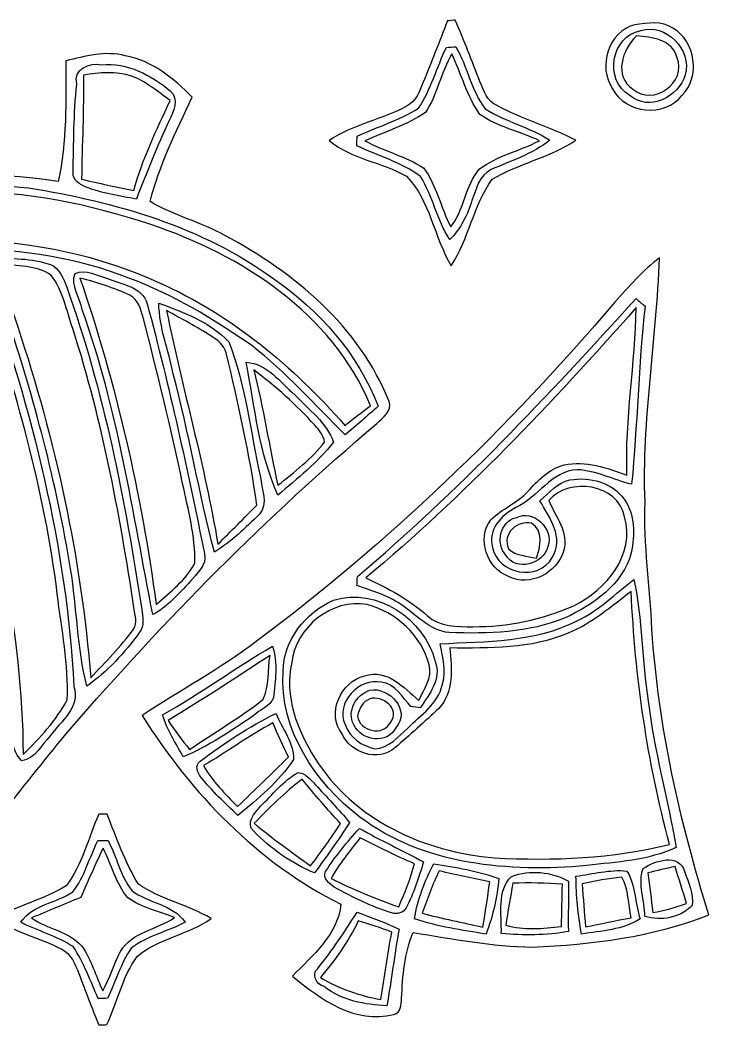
# Model space of a CAD drawing. Header units: centimetres. Extents: x -6.1 to 4.8, y -12.7 to 12.9.
# Drawn here: x 0.64 to 4.69, y 6.85 to 12.76 of the extents above; entities that cross this region are included whole.
import ezdxf

# ---------------------------------------------------------------- set-up
doc = ezdxf.new("R2010")
doc.units = ezdxf.units.CM
doc.header["$MEASUREMENT"] = 0
doc.layers.add('Camada 1', color=7, linetype='Continuous')

msp = doc.modelspace()

# ---------------------------------------------------------------- linework, layer by layer
at = {"layer": 'Camada 1', "color": 250}
for points, knots in [([(3.15363, 12.75963), (3.16518, 12.76086), (3.18812, 12.76331), (3.1995, 12.76436), (3.1995, 12.76436), (3.25237, 12.6453), (3.2986, 12.52344), (3.34517, 12.40175), (3.34517, 12.40175), (3.36794, 12.34852), (3.38772, 12.28479), (3.44672, 12.26063), (3.44672, 12.26063), (3.59537, 12.18009), (3.7603, 12.13527), (3.91001, 12.05631), (3.91001, 12.05631), (3.75751, 11.95546), (3.57349, 11.91974), (3.41696, 11.82676), (3.41696, 11.82676), (3.30648, 11.67199), (3.27934, 11.47606), (3.17586, 11.31708), (3.17586, 11.31708), (3.07484, 11.48639), (3.0526, 11.70018), (2.91306, 11.84445), (2.91306, 11.84445), (2.76791, 11.92779), (2.58739, 11.946), (2.45713, 12.05595), (2.45713, 12.05595), (2.59754, 12.1505), (2.76966, 12.17834), (2.91691, 12.25888), (2.91691, 12.25888), (2.96856, 12.28549), (2.98852, 12.34415), (3.0097, 12.39405), (3.0097, 12.39405), (3.05785, 12.51591), (3.10758, 12.63707), (3.15363, 12.75963), (3.15363, 12.75963), (3.15363, 12.75963), (3.15363, 12.75963), (3.15363, 12.75963)], [0, 0, 0, 0, 0.0769231, 0.0769231, 0.0769231, 0.0769231, 0.1538462, 0.1538462, 0.1538462, 0.1538462, 0.2307692, 0.2307692, 0.2307692, 0.2307692, 0.3076923, 0.3076923, 0.3076923, 0.3076923, 0.3846154, 0.3846154, 0.3846154, 0.3846154, 0.4615385, 0.4615385, 0.4615385, 0.4615385, 0.5384615, 0.5384615, 0.5384615, 0.5384615, 0.6153846, 0.6153846, 0.6153846, 0.6153846, 0.6923077, 0.6923077, 0.6923077, 0.6923077, 0.7692308, 0.7692308, 0.7692308, 0.7692308, 0.8461538, 0.8461538, 0.8461538, 0.8461538, 1, 1, 1, 1]), ([(4.25756, 12.73705), (4.33057, 12.74685), (4.41723, 12.76173), (4.48254, 12.71709), (4.48254, 12.71709), (4.61544, 12.64005), (4.64643, 12.42854), (4.53525, 12.32034), (4.53525, 12.32034), (4.43597, 12.18937), (4.201, 12.21283), (4.12659, 12.36008), (4.12659, 12.36008), (4.038, 12.48947), (4.10295, 12.6973), (4.25756, 12.73705), (4.25756, 12.73705), (4.25756, 12.73705), (4.25756, 12.73705), (4.25756, 12.73705)], [0, 0, 0, 0, 0.1666667, 0.1666667, 0.1666667, 0.1666667, 0.3333333, 0.3333333, 0.3333333, 0.3333333, 0.5, 0.5, 0.5, 0.5, 0.6666667, 0.6666667, 0.6666667, 0.6666667, 1, 1, 1, 1]), ([(4.29258, 12.70255), (4.11783, 12.67051), (4.07354, 12.40928), (4.22744, 12.32104), (4.22744, 12.32104), (4.34142, 12.22299), (4.51476, 12.30966), (4.55468, 12.44185), (4.55468, 12.44185), (4.59687, 12.58787), (4.43895, 12.75158), (4.29258, 12.70255)], [0, 0, 0, 0, 0.25, 0.25, 0.25, 0.25, 0.5, 0.5, 0.5, 0.5, 1, 1, 1, 1]), ([(4.26824, 12.67104), (4.35578, 12.66561), (4.47992, 12.64915), (4.50566, 12.54603), (4.50566, 12.54603), (4.56921, 12.39632), (4.36384, 12.2538), (4.24582, 12.35763), (4.24582, 12.35763), (4.13149, 12.43327), (4.18402, 12.59155), (4.26824, 12.67104)], [0, 0, 0, 0, 0.25, 0.25, 0.25, 0.25, 0.5, 0.5, 0.5, 0.5, 1, 1, 1, 1]), ([(3.14767, 12.6038), (3.09024, 12.48509), (3.0582, 12.35448), (2.98292, 12.2447), (2.98292, 12.2447), (2.87069, 12.17326), (2.74164, 12.13684), (2.62171, 12.08099), (2.62171, 12.08099), (2.62136, 12.06699), (2.62066, 12.0388), (2.62031, 12.02479), (2.62031, 12.02479), (2.74427, 11.96228), (2.88347, 11.92902), (2.99517, 11.84322), (2.99517, 11.84322), (3.06731, 11.72732), (3.092, 11.58742), (3.16728, 11.47256), (3.16728, 11.47256), (3.23329, 11.53402), (3.27164, 11.61666), (3.29772, 11.70158), (3.29772, 11.70158), (3.32329, 11.76776), (3.34044, 11.85145), (3.41171, 11.88367), (3.41171, 11.88367), (3.52901, 11.93602), (3.6542, 11.97594), (3.75663, 12.05648), (3.75663, 12.05648), (3.63845, 12.13492), (3.49592, 12.16573), (3.37704, 12.24084), (3.37704, 12.24084), (3.29282, 12.34835), (3.27304, 12.4914), (3.20247, 12.60765), (3.20247, 12.60765), (3.18882, 12.60678), (3.1615, 12.60468), (3.14767, 12.6038)], [0, 0, 0, 0, 0.0833333, 0.0833333, 0.0833333, 0.0833333, 0.1666667, 0.1666667, 0.1666667, 0.1666667, 0.25, 0.25, 0.25, 0.25, 0.3333333, 0.3333333, 0.3333333, 0.3333333, 0.4166667, 0.4166667, 0.4166667, 0.4166667, 0.5, 0.5, 0.5, 0.5, 0.5833333, 0.5833333, 0.5833333, 0.5833333, 0.6666667, 0.6666667, 0.6666667, 0.6666667, 0.75, 0.75, 0.75, 0.75, 0.8333333, 0.8333333, 0.8333333, 0.8333333, 1, 1, 1, 1]), ([(0.90532, 12.52467), (1.01965, 12.54935), (1.13941, 12.58717), (1.25585, 12.55338), (1.25585, 12.55338), (1.41448, 12.52729), (1.54072, 12.41979), (1.65067, 12.30983), (1.65067, 12.30983), (1.5563, 12.11006), (1.4565, 11.91063), (1.40222, 11.6951), (1.40222, 11.6951), (1.54142, 11.61263), (1.7011, 11.57481), (1.84239, 11.49637), (1.84239, 11.49637), (2.25122, 11.27874), (2.63519, 10.95868), (2.80993, 10.51833), (2.80993, 10.51833), (2.82989, 10.46161), (2.77246, 10.42291), (2.73797, 10.38807), (2.73797, 10.38807), (2.08751, 9.83934), (1.48801, 9.23161), (0.93141, 8.58851), (0.93141, 8.58851), (0.66808, 8.27055), (0.40965, 7.94682), (0.18974, 7.59682), (0.18974, 7.59682), (0.11077, 7.4746), (0.04897, 7.33926), (-0.05328, 7.23368), (-0.05328, 7.23368), (-0.09776, 7.40071), (-0.09531, 7.57563), (-0.12017, 7.74564), (-0.12017, 7.74564), (-0.24816, 8.855), (-0.43673, 9.96663), (-0.8214, 11.01891), (-0.8214, 11.01891), (-0.8783, 11.18209), (-0.96077, 11.33477), (-1.01557, 11.49865), (-1.01557, 11.49865), (-0.73035, 11.69475), (-0.39331, 11.80926), (-0.04978, 11.84305), (-0.04978, 11.84305), (0.25399, 11.86563), (0.56005, 11.85916), (0.86155, 11.81468), (0.86155, 11.81468), (0.91145, 12.0479), (0.90725, 12.2876), (0.90532, 12.52467), (0.90532, 12.52467), (0.90532, 12.52467), (0.90532, 12.52467), (0.90532, 12.52467)], [0, 0, 0, 0, 0.0588235, 0.0588235, 0.0588235, 0.0588235, 0.1176471, 0.1176471, 0.1176471, 0.1176471, 0.1764706, 0.1764706, 0.1764706, 0.1764706, 0.2352941, 0.2352941, 0.2352941, 0.2352941, 0.2941176, 0.2941176, 0.2941176, 0.2941176, 0.3529412, 0.3529412, 0.3529412, 0.3529412, 0.4117647, 0.4117647, 0.4117647, 0.4117647, 0.4705882, 0.4705882, 0.4705882, 0.4705882, 0.5294118, 0.5294118, 0.5294118, 0.5294118, 0.5882353, 0.5882353, 0.5882353, 0.5882353, 0.6470588, 0.6470588, 0.6470588, 0.6470588, 0.7058824, 0.7058824, 0.7058824, 0.7058824, 0.7647059, 0.7647059, 0.7647059, 0.7647059, 0.8235294, 0.8235294, 0.8235294, 0.8235294, 0.8823529, 0.8823529, 0.8823529, 0.8823529, 1, 1, 1, 1]), ([(3.02441, 12.22019), (3.0941, 12.32594), (3.1151, 12.4562), (3.18041, 12.56528), (3.18041, 12.56528), (3.23574, 12.4478), (3.26883, 12.31578), (3.345, 12.20933), (3.345, 12.20933), (3.44865, 12.13369), (3.58084, 12.11023), (3.69535, 12.05403), (3.69535, 12.05403), (3.58032, 11.99205), (3.44515, 11.96736), (3.3415, 11.88594), (3.3415, 11.88594), (3.2578, 11.78894), (3.25483, 11.64695), (3.17341, 11.54768), (3.17341, 11.54768), (3.11318, 11.65973), (3.09077, 11.79192), (3.01338, 11.894), (3.01338, 11.894), (2.90605, 11.96158), (2.77982, 11.99362), (2.66811, 12.0535), (2.66811, 12.0535), (2.78734, 12.10743), (2.91568, 12.14595), (3.02441, 12.22019)], [0, 0, 0, 0, 0.1111111, 0.1111111, 0.1111111, 0.1111111, 0.2222222, 0.2222222, 0.2222222, 0.2222222, 0.3333333, 0.3333333, 0.3333333, 0.3333333, 0.4444444, 0.4444444, 0.4444444, 0.4444444, 0.5555556, 0.5555556, 0.5555556, 0.5555556, 0.6666667, 0.6666667, 0.6666667, 0.6666667, 0.7777778, 0.7777778, 0.7777778, 0.7777778, 1, 1, 1, 1]), ([(0.96993, 12.38634), (0.95224, 12.21301), (0.9519, 12.03827), (0.94804, 11.86423), (0.94804, 11.86423), (0.94629, 11.82046), (0.98989, 11.79472), (1.02526, 11.78019), (1.02526, 11.78019), (1.12015, 11.74395), (1.22188, 11.72941), (1.32115, 11.70981), (1.32115, 11.70981), (1.38261, 11.86546), (1.44267, 12.02181), (1.51515, 12.17274), (1.51515, 12.17274), (1.53897, 12.22597), (1.57433, 12.29828), (1.52181, 12.3466), (1.52181, 12.3466), (1.40922, 12.43939), (1.26706, 12.51608), (1.11595, 12.50103), (1.11595, 12.50103), (1.04697, 12.51661), (0.94682, 12.47721), (0.96993, 12.38634), (0.96993, 12.38634), (0.96993, 12.38634), (0.96993, 12.38634), (0.96993, 12.38634)], [0, 0, 0, 0, 0.1111111, 0.1111111, 0.1111111, 0.1111111, 0.2222222, 0.2222222, 0.2222222, 0.2222222, 0.3333333, 0.3333333, 0.3333333, 0.3333333, 0.4444444, 0.4444444, 0.4444444, 0.4444444, 0.5555556, 0.5555556, 0.5555556, 0.5555556, 0.6666667, 0.6666667, 0.6666667, 0.6666667, 0.7777778, 0.7777778, 0.7777778, 0.7777778, 1, 1, 1, 1]), ([(1.01037, 12.44027), (1.10352, 12.4569), (1.20175, 12.46251), (1.29332, 12.43484), (1.29332, 12.43484), (1.37753, 12.4028), (1.44774, 12.34362), (1.5197, 12.29092), (1.5197, 12.29092), (1.44109, 12.11741), (1.356, 11.94547), (1.30662, 11.76076), (1.30662, 11.76076), (1.2035, 11.78089), (1.1009, 11.80383), (0.99847, 11.82711), (0.99847, 11.82711), (1.0018, 12.03161), (1.01143, 12.23595), (1.01037, 12.44027)], [0, 0, 0, 0, 0.1666667, 0.1666667, 0.1666667, 0.1666667, 0.3333333, 0.3333333, 0.3333333, 0.3333333, 0.5, 0.5, 0.5, 0.5, 0.6666667, 0.6666667, 0.6666667, 0.6666667, 1, 1, 1, 1]), ([(-0.9261, 11.48149), (-0.90211, 11.40165), (-0.86779, 11.32549), (-0.83102, 11.25073), (-0.83102, 11.25073), (-0.45161, 11.34457), (-0.06519, 11.44998), (0.32963, 11.42109), (0.32963, 11.42109), (0.65162, 11.41146), (0.97623, 11.36383), (1.27721, 11.24512), (1.27721, 11.24512), (1.53564, 11.14725), (1.77586, 11.00595), (2.0012, 10.84697), (2.0012, 10.84697), (2.20255, 10.69132), (2.37133, 10.50012), (2.55168, 10.32188), (2.55168, 10.32188), (2.61786, 10.37616), (2.68159, 10.43306), (2.74532, 10.49014), (2.74532, 10.49014), (2.62836, 10.79777), (2.39952, 11.05498), (2.13076, 11.24057), (2.13076, 11.24057), (1.7095, 11.5482), (1.19509, 11.69527), (0.68611, 11.77564), (0.68611, 11.77564), (0.13791, 11.83885), (-0.45004, 11.78054), (-0.9261, 11.48149), (-0.9261, 11.48149), (-0.9261, 11.48149), (-0.9261, 11.48149), (-0.9261, 11.48149)], [0, 0, 0, 0, 0.0909091, 0.0909091, 0.0909091, 0.0909091, 0.1818182, 0.1818182, 0.1818182, 0.1818182, 0.2727273, 0.2727273, 0.2727273, 0.2727273, 0.3636364, 0.3636364, 0.3636364, 0.3636364, 0.4545455, 0.4545455, 0.4545455, 0.4545455, 0.5454545, 0.5454545, 0.5454545, 0.5454545, 0.6363636, 0.6363636, 0.6363636, 0.6363636, 0.7272727, 0.7272727, 0.7272727, 0.7272727, 0.8181818, 0.8181818, 0.8181818, 0.8181818, 1, 1, 1, 1]), ([(-0.88758, 11.45155), (-0.54038, 11.67846), (-0.11579, 11.75148), (0.29251, 11.74955), (0.29251, 11.74955), (0.67018, 11.76198), (1.04451, 11.67812), (1.40152, 11.56168), (1.40152, 11.56168), (1.94272, 11.38151), (2.47393, 11.03782), (2.7005, 10.49347), (2.7005, 10.49347), (2.6499, 10.45512), (2.59965, 10.4166), (2.54975, 10.37739), (2.54975, 10.37739), (2.24475, 10.72459), (1.88214, 11.02871), (1.4572, 11.21711), (1.4572, 11.21711), (0.75072, 11.54032), (-0.0799, 11.54119), (-0.80844, 11.28855), (-0.80844, 11.28855), (-0.83505, 11.343), (-0.86149, 11.3971), (-0.88758, 11.45155)], [0, 0, 0, 0, 0.125, 0.125, 0.125, 0.125, 0.25, 0.25, 0.25, 0.25, 0.375, 0.375, 0.375, 0.375, 0.5, 0.5, 0.5, 0.5, 0.625, 0.625, 0.625, 0.625, 0.75, 0.75, 0.75, 0.75, 1, 1, 1, 1]), ([(-0.0286, 11.33459), (0.23736, 10.64247), (0.43976, 9.92478), (0.55392, 9.19152), (0.55392, 9.19152), (0.58666, 8.98299), (0.58683, 8.77183), (0.59436, 8.5612), (0.59436, 8.5612), (0.58719, 8.50377), (0.60329, 8.44161), (0.64707, 8.40257), (0.64707, 8.40257), (0.72638, 8.4122), (0.76228, 8.49852), (0.81358, 8.54824), (0.81358, 8.54824), (0.87608, 8.63719), (0.99199, 8.71458), (0.95312, 8.84011), (0.95312, 8.84011), (0.91057, 9.6618), (0.70782, 10.46668), (0.43311, 11.23934), (0.43311, 11.23934), (0.41175, 11.28977), (0.39196, 11.35), (0.33926, 11.37591), (0.33926, 11.37591), (0.21565, 11.39027), (0.08731, 11.38169), (-0.0286, 11.33459), (-0.0286, 11.33459), (-0.0286, 11.33459), (-0.0286, 11.33459), (-0.0286, 11.33459)], [0, 0, 0, 0, 0.1, 0.1, 0.1, 0.1, 0.2, 0.2, 0.2, 0.2, 0.3, 0.3, 0.3, 0.3, 0.4, 0.4, 0.4, 0.4, 0.5, 0.5, 0.5, 0.5, 0.6, 0.6, 0.6, 0.6, 0.7, 0.7, 0.7, 0.7, 0.8, 0.8, 0.8, 0.8, 1, 1, 1, 1]), ([(0.46795, 11.35893), (0.47601, 11.23987), (0.51768, 11.12816), (0.559, 11.01768), (0.559, 11.01768), (0.72025, 10.53287), (0.85069, 10.03702), (0.93369, 9.53259), (0.93369, 9.53259), (0.97133, 9.30305), (0.97255, 9.06808), (1.02858, 8.84151), (1.02858, 8.84151), (1.15079, 8.92678), (1.25357, 9.03849), (1.34042, 9.15912), (1.34042, 9.15912), (1.37141, 9.19589), (1.35687, 9.2521), (1.35285, 9.29307), (1.35285, 9.29307), (1.2562, 9.93581), (1.13066, 10.57786), (0.9111, 11.19102), (0.9111, 11.19102), (0.89079, 11.24127), (0.8717, 11.30343), (0.81567, 11.32409), (0.81567, 11.32409), (0.70485, 11.36348), (0.58386, 11.36121), (0.46795, 11.35893), (0.46795, 11.35893), (0.46795, 11.35893), (0.46795, 11.35893), (0.46795, 11.35893)], [0, 0, 0, 0, 0.1, 0.1, 0.1, 0.1, 0.2, 0.2, 0.2, 0.2, 0.3, 0.3, 0.3, 0.3, 0.4, 0.4, 0.4, 0.4, 0.5, 0.5, 0.5, 0.5, 0.6, 0.6, 0.6, 0.6, 0.7, 0.7, 0.7, 0.7, 0.8, 0.8, 0.8, 0.8, 1, 1, 1, 1]), ([(4.14095, 11.10382), (4.22219, 11.19592), (4.30396, 11.28907), (4.40253, 11.36331), (4.40253, 11.36331), (4.3873, 10.88409), (4.2994, 10.40803), (4.31796, 9.92706), (4.31796, 9.92706), (4.30955, 9.67511), (4.3479, 9.42596), (4.35841, 9.17488), (4.35841, 9.17488), (4.3964, 8.60304), (4.52386, 8.04048), (4.69423, 7.49421), (4.69423, 7.49421), (4.36366, 7.36483), (4.00683, 7.31895), (3.6542, 7.30495), (3.6542, 7.30495), (3.41748, 7.30897), (3.18409, 7.35204), (2.95122, 7.39109), (2.95122, 7.39109), (2.9001, 7.26817), (2.88977, 7.13371), (2.88416, 7.00221), (2.88416, 7.00221), (2.88101, 6.96773), (2.88101, 6.91712), (2.83794, 6.90819), (2.83794, 6.90819), (2.60683, 6.84954), (2.40758, 6.99714), (2.24019, 7.13353), (2.24019, 7.13353), (2.35838, 7.25662), (2.50737, 7.3741), (2.52664, 7.55707), (2.52664, 7.55707), (2.03482, 7.80132), (1.64612, 8.2084), (1.35547, 8.66835), (1.35547, 8.66835), (1.57784, 8.81543), (1.81385, 8.94219), (2.02676, 9.10379), (2.02676, 9.10379), (2.8066, 9.68474), (3.51168, 10.3632), (4.14095, 11.10382), (4.14095, 11.10382), (4.14095, 11.10382), (4.14095, 11.10382), (4.14095, 11.10382)], [0, 0, 0, 0, 0.0666667, 0.0666667, 0.0666667, 0.0666667, 0.1333333, 0.1333333, 0.1333333, 0.1333333, 0.2, 0.2, 0.2, 0.2, 0.2666667, 0.2666667, 0.2666667, 0.2666667, 0.3333333, 0.3333333, 0.3333333, 0.3333333, 0.4, 0.4, 0.4, 0.4, 0.4666667, 0.4666667, 0.4666667, 0.4666667, 0.5333333, 0.5333333, 0.5333333, 0.5333333, 0.6, 0.6, 0.6, 0.6, 0.6666667, 0.6666667, 0.6666667, 0.6666667, 0.7333333, 0.7333333, 0.7333333, 0.7333333, 0.8, 0.8, 0.8, 0.8, 0.8666667, 0.8666667, 0.8666667, 0.8666667, 1, 1, 1, 1]), ([(0.02375, 11.32584), (0.11935, 11.32461), (0.21705, 11.34615), (0.31247, 11.32952), (0.31247, 11.32952), (0.38391, 11.31481), (0.38951, 11.22394), (0.41665, 11.17071), (0.41665, 11.17071), (0.60837, 10.58819), (0.78119, 9.99552), (0.85507, 9.38499), (0.85507, 9.38499), (0.87958, 9.17769), (0.92405, 8.96968), (0.9139, 8.76027), (0.9139, 8.76027), (0.84824, 8.63999), (0.75282, 8.53458), (0.65407, 8.43969), (0.65407, 8.43969), (0.65075, 9.16788), (0.48213, 9.88154), (0.27868, 10.57646), (0.27868, 10.57646), (0.20059, 10.82859), (0.10639, 11.07529), (0.02375, 11.32584)], [0, 0, 0, 0, 0.125, 0.125, 0.125, 0.125, 0.25, 0.25, 0.25, 0.25, 0.375, 0.375, 0.375, 0.375, 0.5, 0.5, 0.5, 0.5, 0.625, 0.625, 0.625, 0.625, 0.75, 0.75, 0.75, 0.75, 1, 1, 1, 1]), ([(0.51365, 11.32934), (0.6159, 11.31288), (0.73269, 11.32461), (0.82023, 11.26018), (0.82023, 11.26018), (0.89044, 11.17088), (0.90882, 11.05218), (0.94664, 10.94765), (0.94664, 10.94765), (1.12576, 10.39104), (1.23151, 9.81448), (1.3173, 9.23704), (1.3173, 9.23704), (1.31941, 9.21638), (1.31888, 9.19396), (1.3047, 9.17716), (1.3047, 9.17716), (1.23011, 9.0735), (1.13836, 8.98403), (1.05222, 8.89019), (1.05222, 8.89019), (0.99672, 9.59457), (0.84474, 10.28879), (0.6222, 10.9585), (0.6222, 10.9585), (0.58211, 11.08106), (0.53746, 11.2024), (0.51365, 11.32934)], [0, 0, 0, 0, 0.125, 0.125, 0.125, 0.125, 0.25, 0.25, 0.25, 0.25, 0.375, 0.375, 0.375, 0.375, 0.5, 0.5, 0.5, 0.5, 0.625, 0.625, 0.625, 0.625, 0.75, 0.75, 0.75, 0.75, 1, 1, 1, 1]), ([(0.96013, 11.27279), (0.93334, 11.19995), (0.98901, 11.12869), (1.0018, 11.05848), (1.0018, 11.05848), (1.21103, 10.47824), (1.29997, 9.8656), (1.41763, 9.26295), (1.41763, 9.26295), (1.5057, 9.309), (1.57013, 9.38692), (1.63824, 9.4573), (1.63824, 9.4573), (1.67641, 9.50475), (1.73997, 9.55395), (1.7221, 9.62293), (1.7221, 9.62293), (1.62301, 10.11563), (1.51533, 10.60728), (1.38541, 11.09297), (1.38541, 11.09297), (1.35705, 11.1947), (1.23309, 11.20765), (1.15115, 11.24302), (1.15115, 11.24302), (1.09039, 11.25738), (1.02403, 11.30045), (0.96013, 11.27279), (0.96013, 11.27279), (0.96013, 11.27279), (0.96013, 11.27279), (0.96013, 11.27279)], [0, 0, 0, 0, 0.1111111, 0.1111111, 0.1111111, 0.1111111, 0.2222222, 0.2222222, 0.2222222, 0.2222222, 0.3333333, 0.3333333, 0.3333333, 0.3333333, 0.4444444, 0.4444444, 0.4444444, 0.4444444, 0.5555556, 0.5555556, 0.5555556, 0.5555556, 0.6666667, 0.6666667, 0.6666667, 0.6666667, 0.7777778, 0.7777778, 0.7777778, 0.7777778, 1, 1, 1, 1]), ([(0.98919, 11.24494), (1.09021, 11.22026), (1.18914, 11.18752), (1.28369, 11.14357), (1.28369, 11.14357), (1.33289, 11.11906), (1.34549, 11.06058), (1.3616, 11.01313), (1.3616, 11.01313), (1.44477, 10.68852), (1.52443, 10.36285), (1.59377, 10.03492), (1.59377, 10.03492), (1.62616, 9.88031), (1.66905, 9.72501), (1.66643, 9.56568), (1.66643, 9.56568), (1.61303, 9.4671), (1.52163, 9.39497), (1.43776, 9.32231), (1.43776, 9.32231), (1.34987, 9.97556), (1.20262, 10.62111), (0.98919, 11.24494)], [0, 0, 0, 0, 0.1428571, 0.1428571, 0.1428571, 0.1428571, 0.2857143, 0.2857143, 0.2857143, 0.2857143, 0.4285714, 0.4285714, 0.4285714, 0.4285714, 0.5714286, 0.5714286, 0.5714286, 0.5714286, 0.7142857, 0.7142857, 0.7142857, 0.7142857, 1, 1, 1, 1]), ([(1.45317, 11.0963), (1.45685, 10.95413), (1.50973, 10.81966), (1.53861, 10.68186), (1.53861, 10.68186), (1.62966, 10.33396), (1.69024, 9.97889), (1.78128, 9.63099), (1.78128, 9.63099), (1.88056, 9.69121), (1.96356, 9.77403), (2.0469, 9.85405), (2.0469, 9.85405), (2.101, 9.91516), (2.0567, 10.0048), (2.05267, 10.07326), (2.05267, 10.07326), (1.99244, 10.33904), (1.966, 10.61585), (1.86586, 10.87026), (1.86586, 10.87026), (1.75607, 10.98459), (1.60042, 11.04622), (1.45317, 11.0963), (1.45317, 11.0963), (1.45317, 11.0963), (1.45317, 11.0963), (1.45317, 11.0963)], [0, 0, 0, 0, 0.125, 0.125, 0.125, 0.125, 0.25, 0.25, 0.25, 0.25, 0.375, 0.375, 0.375, 0.375, 0.5, 0.5, 0.5, 0.5, 0.625, 0.625, 0.625, 0.625, 0.75, 0.75, 0.75, 0.75, 1, 1, 1, 1]), ([(2.62311, 9.48794), (2.62241, 9.47428), (2.62136, 9.44714), (2.62066, 9.43348), (2.62066, 9.43348), (2.70925, 9.40407), (2.80012, 9.37711), (2.87804, 9.32353), (2.87804, 9.32353), (2.96996, 9.2633), (3.0477, 9.16805), (3.16396, 9.1572), (3.16396, 9.1572), (3.3935, 9.14844), (3.63126, 9.15597), (3.84698, 9.24334), (3.84698, 9.24334), (4.01261, 9.32108), (4.18664, 9.43944), (4.23707, 9.62626), (4.23707, 9.62626), (4.25703, 9.73149), (4.26071, 9.85195), (4.19452, 9.94229), (4.19452, 9.94229), (4.12571, 10.04279), (3.99072, 10.07571), (3.87586, 10.05645), (3.87586, 10.05645), (3.8018, 10.04244), (3.75278, 9.97889), (3.69815, 9.93301), (3.69815, 9.93301), (3.7554, 9.83567), (3.84347, 9.71555), (3.77151, 9.59947), (3.77151, 9.59947), (3.69097, 9.45537), (3.44882, 9.49967), (3.41993, 9.6583), (3.41993, 9.6583), (3.38982, 9.76528), (3.47106, 9.84932), (3.5572, 9.89292), (3.5572, 9.89292), (3.68799, 9.95297), (3.76433, 10.10845), (3.91894, 10.1165), (3.91894, 10.1165), (4.03012, 10.1102), (4.13219, 10.05732), (4.239, 10.03036), (4.239, 10.03036), (4.27331, 10.37931), (4.27909, 10.73054), (4.31779, 11.07914), (4.31779, 11.07914), (4.3001, 11.09419), (4.28242, 11.10943), (4.26473, 11.12431), (4.26473, 11.12431), (3.74542, 10.55195), (3.21648, 9.98519), (2.62311, 9.48794), (2.62311, 9.48794), (2.62311, 9.48794), (2.62311, 9.48794), (2.62311, 9.48794)], [0, 0, 0, 0, 0.0555556, 0.0555556, 0.0555556, 0.0555556, 0.1111111, 0.1111111, 0.1111111, 0.1111111, 0.1666667, 0.1666667, 0.1666667, 0.1666667, 0.2222222, 0.2222222, 0.2222222, 0.2222222, 0.2777778, 0.2777778, 0.2777778, 0.2777778, 0.3333333, 0.3333333, 0.3333333, 0.3333333, 0.3888889, 0.3888889, 0.3888889, 0.3888889, 0.4444444, 0.4444444, 0.4444444, 0.4444444, 0.5, 0.5, 0.5, 0.5, 0.5555556, 0.5555556, 0.5555556, 0.5555556, 0.6111111, 0.6111111, 0.6111111, 0.6111111, 0.6666667, 0.6666667, 0.6666667, 0.6666667, 0.7222222, 0.7222222, 0.7222222, 0.7222222, 0.7777778, 0.7777778, 0.7777778, 0.7777778, 0.8333333, 0.8333333, 0.8333333, 0.8333333, 0.8888889, 0.8888889, 0.8888889, 0.8888889, 1, 1, 1, 1]), ([(2.67266, 9.47883), (3.25115, 9.96032), (3.76941, 10.50835), (4.26631, 11.07213), (4.26631, 11.07213), (4.26053, 10.7421), (4.19977, 10.4152), (4.21115, 10.08429), (4.21115, 10.08429), (4.09315, 10.12736), (3.96831, 10.17148), (3.84067, 10.14452), (3.84067, 10.14452), (3.75243, 10.12106), (3.68729, 10.05277), (3.62741, 9.98834), (3.62741, 9.98834), (3.56561, 9.91901), (3.47404, 9.88679), (3.40925, 9.82131), (3.40925, 9.82131), (3.32504, 9.71135), (3.38614, 9.53451), (3.51326, 9.48829), (3.51326, 9.48829), (3.64107, 9.42298), (3.7983, 9.5079), (3.83857, 9.63729), (3.83857, 9.63729), (3.87044, 9.74812), (3.79007, 9.83969), (3.75068, 9.93494), (3.75068, 9.93494), (3.87481, 10.07589), (4.1553, 10.03299), (4.1975, 9.83969), (4.1975, 9.83969), (4.26368, 9.61558), (4.08842, 9.41002), (3.89897, 9.31548), (3.89897, 9.31548), (3.71251, 9.23266), (3.50818, 9.19081), (3.3042, 9.19186), (3.3042, 9.19186), (3.21368, 9.19064), (3.10723, 9.19064), (3.03631, 9.25595), (3.03631, 9.25595), (2.92916, 9.35102), (2.80258, 9.42036), (2.67266, 9.47883)], [0, 0, 0, 0, 0.0714286, 0.0714286, 0.0714286, 0.0714286, 0.1428571, 0.1428571, 0.1428571, 0.1428571, 0.2142857, 0.2142857, 0.2142857, 0.2142857, 0.2857143, 0.2857143, 0.2857143, 0.2857143, 0.3571429, 0.3571429, 0.3571429, 0.3571429, 0.4285714, 0.4285714, 0.4285714, 0.4285714, 0.5, 0.5, 0.5, 0.5, 0.5714286, 0.5714286, 0.5714286, 0.5714286, 0.6428571, 0.6428571, 0.6428571, 0.6428571, 0.7142857, 0.7142857, 0.7142857, 0.7142857, 0.7857143, 0.7857143, 0.7857143, 0.7857143, 0.8571429, 0.8571429, 0.8571429, 0.8571429, 1, 1, 1, 1]), ([(1.49922, 11.05305), (1.58764, 11.0063), (1.67483, 10.95745), (1.76045, 10.9051), (1.76045, 10.9051), (1.79809, 10.88041), (1.83994, 10.851), (1.8508, 10.80425), (1.8508, 10.80425), (1.92101, 10.50783), (1.98824, 10.21018), (2.03131, 9.90833), (2.03131, 9.90833), (1.95532, 9.83111), (1.87968, 9.75355), (1.80177, 9.67826), (1.80177, 9.67826), (1.72404, 10.14154), (1.59272, 10.59327), (1.49922, 11.05305)], [0, 0, 0, 0, 0.1666667, 0.1666667, 0.1666667, 0.1666667, 0.3333333, 0.3333333, 0.3333333, 0.3333333, 0.5, 0.5, 0.5, 0.5, 0.6666667, 0.6666667, 0.6666667, 0.6666667, 1, 1, 1, 1]), ([(1.96898, 10.74875), (2.01818, 10.48577), (2.04532, 10.21315), (2.15458, 9.96663), (2.15458, 9.96663), (2.26961, 10.06433), (2.38937, 10.15905), (2.48251, 10.27881), (2.48251, 10.27881), (2.44347, 10.39524), (2.33474, 10.47001), (2.25437, 10.55808), (2.25437, 10.55808), (2.167, 10.63056), (2.09189, 10.74297), (1.96898, 10.74875), (1.96898, 10.74875), (1.96898, 10.74875), (1.96898, 10.74875), (1.96898, 10.74875)], [0, 0, 0, 0, 0.1666667, 0.1666667, 0.1666667, 0.1666667, 0.3333333, 0.3333333, 0.3333333, 0.3333333, 0.5, 0.5, 0.5, 0.5, 0.6666667, 0.6666667, 0.6666667, 0.6666667, 1, 1, 1, 1]), ([(2.01275, 10.7041), (2.14302, 10.60763), (2.26296, 10.49767), (2.37274, 10.37861), (2.37274, 10.37861), (2.39812, 10.34972), (2.42316, 10.31803), (2.43051, 10.27916), (2.43051, 10.27916), (2.35313, 10.17989), (2.25297, 10.10285), (2.1551, 10.02511), (2.1551, 10.02511), (2.10415, 10.2508), (2.06966, 10.47981), (2.01275, 10.7041)], [0, 0, 0, 0, 0.2, 0.2, 0.2, 0.2, 0.4, 0.4, 0.4, 0.4, 0.6, 0.6, 0.6, 0.6, 1, 1, 1, 1]), ([(3.55633, 9.83374), (3.46423, 9.8101), (3.43517, 9.68124), (3.49785, 9.61348), (3.49785, 9.61348), (3.55528, 9.51403), (3.72161, 9.55903), (3.74472, 9.66373), (3.74472, 9.66373), (3.78447, 9.76755), (3.66155, 9.88591), (3.55633, 9.83374), (3.55633, 9.83374), (3.55633, 9.83374), (3.55633, 9.83374), (3.55633, 9.83374)], [0, 0, 0, 0, 0.2, 0.2, 0.2, 0.2, 0.4, 0.4, 0.4, 0.4, 0.6, 0.6, 0.6, 0.6, 1, 1, 1, 1]), ([(3.51448, 9.65042), (3.47264, 9.74077), (3.56806, 9.82026), (3.64913, 9.80135), (3.64913, 9.80135), (3.72406, 9.75565), (3.69973, 9.66285), (3.67836, 9.59457), (3.67836, 9.59457), (3.62426, 9.61103), (3.55703, 9.60665), (3.51448, 9.65042)], [0, 0, 0, 0, 0.25, 0.25, 0.25, 0.25, 0.5, 0.5, 0.5, 0.5, 1, 1, 1, 1]), ([(3.91754, 9.22653), (3.66944, 9.09924), (3.38124, 9.10572), (3.11038, 9.09084), (3.11038, 9.09084), (3.12631, 9.01117), (3.14855, 8.92783), (3.12351, 8.84747), (3.12351, 8.84747), (3.09795, 8.73628), (2.995, 8.6708), (2.92058, 8.59446), (2.92058, 8.59446), (2.86403, 8.54614), (2.80853, 8.47418), (2.72711, 8.4733), (2.72711, 8.4733), (2.65112, 8.48854), (2.57601, 8.53843), (2.5508, 8.61478), (2.5508, 8.61478), (2.49267, 8.74241), (2.63169, 8.89264), (2.76423, 8.86427), (2.76423, 8.86427), (2.84687, 8.85657), (2.88819, 8.77586), (2.93809, 8.72071), (2.93809, 8.72071), (2.9521, 8.7193), (2.98011, 8.71615), (2.99412, 8.71458), (2.99412, 8.71458), (3.04717, 8.79459), (3.12089, 8.88231), (3.08219, 8.98719), (3.08219, 8.98719), (3.01863, 9.23564), (2.73814, 9.42893), (2.48286, 9.34787), (2.48286, 9.34787), (2.31898, 9.27573), (2.18661, 9.11238), (2.18539, 8.92853), (2.18539, 8.92853), (2.16368, 8.58484), (2.37501, 8.27196), (2.63852, 8.07043), (2.63852, 8.07043), (3.01653, 7.78486), (3.51869, 7.74424), (3.97531, 7.78486), (3.97531, 7.78486), (4.15215, 7.80657), (4.33687, 7.81357), (4.50058, 7.89184), (4.50058, 7.89184), (4.45155, 8.18038), (4.37119, 8.46298), (4.33704, 8.75397), (4.33704, 8.75397), (4.29923, 8.99156), (4.30185, 9.23406), (4.25248, 9.46973), (4.25248, 9.46973), (4.1427, 9.38639), (4.0443, 9.28519), (3.91754, 9.22653), (3.91754, 9.22653), (3.91754, 9.22653), (3.91754, 9.22653), (3.91754, 9.22653)], [0, 0, 0, 0, 0.0526316, 0.0526316, 0.0526316, 0.0526316, 0.1052632, 0.1052632, 0.1052632, 0.1052632, 0.1578947, 0.1578947, 0.1578947, 0.1578947, 0.2105263, 0.2105263, 0.2105263, 0.2105263, 0.2631579, 0.2631579, 0.2631579, 0.2631579, 0.3157895, 0.3157895, 0.3157895, 0.3157895, 0.3684211, 0.3684211, 0.3684211, 0.3684211, 0.4210526, 0.4210526, 0.4210526, 0.4210526, 0.4736842, 0.4736842, 0.4736842, 0.4736842, 0.5263158, 0.5263158, 0.5263158, 0.5263158, 0.5789474, 0.5789474, 0.5789474, 0.5789474, 0.6315789, 0.6315789, 0.6315789, 0.6315789, 0.6842105, 0.6842105, 0.6842105, 0.6842105, 0.7368421, 0.7368421, 0.7368421, 0.7368421, 0.7894737, 0.7894737, 0.7894737, 0.7894737, 0.8421053, 0.8421053, 0.8421053, 0.8421053, 0.8947368, 0.8947368, 0.8947368, 0.8947368, 1, 1, 1, 1]), ([(3.86571, 9.15422), (4.00473, 9.20955), (4.11906, 9.30953), (4.23637, 9.3997), (4.23637, 9.3997), (4.25843, 8.89684), (4.33144, 8.39521), (4.46293, 7.90917), (4.46293, 7.90917), (4.12624, 7.82688), (3.77694, 7.8113), (3.43201, 7.83055), (3.43201, 7.83055), (3.01881, 7.86295), (2.5965, 8.0559), (2.37308, 8.41798), (2.37308, 8.41798), (2.26821, 8.58221), (2.19204, 8.78374), (2.23652, 8.98036), (2.23652, 8.98036), (2.26015, 9.18766), (2.47236, 9.3603), (2.68036, 9.32248), (2.68036, 9.32248), (2.85178, 9.27784), (3.0013, 9.14004), (3.04682, 8.9667), (3.04682, 8.9667), (3.0652, 8.89141), (3.01531, 8.8226), (2.98484, 8.75782), (2.98484, 8.75782), (2.89449, 8.83364), (2.80152, 8.94534), (2.66671, 8.90227), (2.66671, 8.90227), (2.52243, 8.86953), (2.44207, 8.67991), (2.53294, 8.5605), (2.53294, 8.5605), (2.58231, 8.44652), (2.74795, 8.39189), (2.84477, 8.47873), (2.84477, 8.47873), (2.93249, 8.55385), (3.01863, 8.63141), (3.10302, 8.7102), (3.10302, 8.7102), (3.19197, 8.8058), (3.18007, 8.94587), (3.16816, 9.0665), (3.16816, 9.0665), (3.40225, 9.0651), (3.64597, 9.0595), (3.86571, 9.15422)], [0, 0, 0, 0, 0.0666667, 0.0666667, 0.0666667, 0.0666667, 0.1333333, 0.1333333, 0.1333333, 0.1333333, 0.2, 0.2, 0.2, 0.2, 0.2666667, 0.2666667, 0.2666667, 0.2666667, 0.3333333, 0.3333333, 0.3333333, 0.3333333, 0.4, 0.4, 0.4, 0.4, 0.4666667, 0.4666667, 0.4666667, 0.4666667, 0.5333333, 0.5333333, 0.5333333, 0.5333333, 0.6, 0.6, 0.6, 0.6, 0.6666667, 0.6666667, 0.6666667, 0.6666667, 0.7333333, 0.7333333, 0.7333333, 0.7333333, 0.8, 0.8, 0.8, 0.8, 0.8666667, 0.8666667, 0.8666667, 0.8666667, 1, 1, 1, 1]), ([(2.12288, 9.07613), (1.90245, 8.94902), (1.69794, 8.79616), (1.47523, 8.67291), (1.47523, 8.67291), (1.50167, 8.58378), (1.55314, 8.50605), (1.59779, 8.42516), (1.59779, 8.42516), (1.74522, 8.48644), (1.87794, 8.57783), (2.00995, 8.66625), (2.00995, 8.66625), (2.04567, 8.70337), (2.10958, 8.72193), (2.12901, 8.77288), (2.12901, 8.77288), (2.13917, 8.87321), (2.1565, 8.97826), (2.12288, 9.07613), (2.12288, 9.07613), (2.12288, 9.07613), (2.12288, 9.07613), (2.12288, 9.07613)], [0, 0, 0, 0, 0.1428571, 0.1428571, 0.1428571, 0.1428571, 0.2857143, 0.2857143, 0.2857143, 0.2857143, 0.4285714, 0.4285714, 0.4285714, 0.4285714, 0.5714286, 0.5714286, 0.5714286, 0.5714286, 0.7142857, 0.7142857, 0.7142857, 0.7142857, 1, 1, 1, 1]), ([(1.50832, 8.64016), (1.71283, 8.76098), (1.90963, 8.89386), (2.10905, 9.02273), (2.10905, 9.02273), (2.09294, 8.93764), (2.10608, 8.84362), (2.06896, 8.76395), (2.06896, 8.76395), (1.93099, 8.65557), (1.77849, 8.56803), (1.63439, 8.4684), (1.63439, 8.4684), (1.59044, 8.52443), (1.54667, 8.58046), (1.50832, 8.64016)], [0, 0, 0, 0, 0.2, 0.2, 0.2, 0.2, 0.4, 0.4, 0.4, 0.4, 0.6, 0.6, 0.6, 0.6, 1, 1, 1, 1]), ([(2.69717, 8.81753), (2.61611, 8.79267), (2.55868, 8.69409), (2.60262, 8.61337), (2.60262, 8.61337), (2.645, 8.51935), (2.80065, 8.49589), (2.84932, 8.59639), (2.84932, 8.59639), (2.94229, 8.69567), (2.81045, 8.84117), (2.69717, 8.81753), (2.69717, 8.81753), (2.69717, 8.81753), (2.69717, 8.81753), (2.69717, 8.81753)], [0, 0, 0, 0, 0.2, 0.2, 0.2, 0.2, 0.4, 0.4, 0.4, 0.4, 0.6, 0.6, 0.6, 0.6, 1, 1, 1, 1]), ([(2.69682, 8.7671), (2.77001, 8.78969), (2.88031, 8.70915), (2.81851, 8.62703), (2.81851, 8.62703), (2.77701, 8.54404), (2.63291, 8.57555), (2.62486, 8.66608), (2.62486, 8.66608), (2.63256, 8.7074), (2.65568, 8.751), (2.69682, 8.7671)], [0, 0, 0, 0, 0.25, 0.25, 0.25, 0.25, 0.5, 0.5, 0.5, 0.5, 1, 1, 1, 1]), ([(1.69742, 8.39889), (1.66363, 8.377), (1.67991, 8.33131), (1.7011, 8.30644), (1.7011, 8.30644), (1.76693, 8.22468), (1.84239, 8.15114), (1.91978, 8.08041), (1.91978, 8.08041), (2.03867, 8.17898), (2.1628, 8.27896), (2.24667, 8.40975), (2.24667, 8.40975), (2.2507, 8.5085), (2.17804, 8.59272), (2.1439, 8.68078), (2.1439, 8.68078), (1.98579, 8.60304), (1.83697, 8.5057), (1.69742, 8.39889), (1.69742, 8.39889), (1.69742, 8.39889), (1.69742, 8.39889), (1.69742, 8.39889)], [0, 0, 0, 0, 0.1428571, 0.1428571, 0.1428571, 0.1428571, 0.2857143, 0.2857143, 0.2857143, 0.2857143, 0.4285714, 0.4285714, 0.4285714, 0.4285714, 0.5714286, 0.5714286, 0.5714286, 0.5714286, 0.7142857, 0.7142857, 0.7142857, 0.7142857, 1, 1, 1, 1]), ([(1.71755, 8.37438), (1.85658, 8.45282), (1.98369, 8.55104), (2.12533, 8.62458), (2.12533, 8.62458), (2.15492, 8.55717), (2.18521, 8.48994), (2.21656, 8.42305), (2.21656, 8.42305), (2.11763, 8.32501), (2.01731, 8.22871), (1.91716, 8.13188), (1.91716, 8.13188), (1.84572, 8.2084), (1.76641, 8.28053), (1.71755, 8.37438)], [0, 0, 0, 0, 0.2, 0.2, 0.2, 0.2, 0.4, 0.4, 0.4, 0.4, 0.6, 0.6, 0.6, 0.6, 1, 1, 1, 1]), ([(2.05127, 8.13329), (2.01906, 8.09511), (1.9625, 8.03418), (2.0124, 7.98761), (2.0124, 7.98761), (2.11395, 7.88396), (2.23616, 7.79659), (2.37116, 7.74144), (2.37116, 7.74144), (2.44119, 7.83966), (2.51315, 7.93648), (2.57741, 8.03839), (2.57741, 8.03839), (2.51386, 8.11665), (2.44137, 8.18686), (2.37501, 8.2625), (2.37501, 8.2625), (2.34682, 8.29226), (2.31705, 8.32833), (2.27363, 8.33306), (2.27363, 8.33306), (2.18591, 8.28404), (2.12306, 8.20157), (2.05127, 8.13329), (2.05127, 8.13329), (2.05127, 8.13329), (2.05127, 8.13329), (2.05127, 8.13329)], [0, 0, 0, 0, 0.125, 0.125, 0.125, 0.125, 0.25, 0.25, 0.25, 0.25, 0.375, 0.375, 0.375, 0.375, 0.5, 0.5, 0.5, 0.5, 0.625, 0.625, 0.625, 0.625, 0.75, 0.75, 0.75, 0.75, 1, 1, 1, 1]), ([(2.01503, 8.03383), (2.10538, 8.12506), (2.19519, 8.2175), (2.29884, 8.29384), (2.29884, 8.29384), (2.37063, 8.20385), (2.44592, 8.1163), (2.52436, 8.03191), (2.52436, 8.03191), (2.46798, 7.94699), (2.40933, 7.86365), (2.34682, 7.78311), (2.34682, 7.78311), (2.23494, 7.86505), (2.12166, 7.94524), (2.01503, 8.03383)], [0, 0, 0, 0, 0.2, 0.2, 0.2, 0.2, 0.4, 0.4, 0.4, 0.4, 0.6, 0.6, 0.6, 0.6, 1, 1, 1, 1]), ([(1.09984, 8.08724), (1.11228, 8.08758), (1.13696, 8.08811), (1.14939, 8.08846), (1.14939, 8.08846), (1.20315, 7.94769), (1.25497, 7.80447), (1.33341, 7.6749), (1.33341, 7.6749), (1.4649, 7.58544), (1.62458, 7.55357), (1.76168, 7.47355), (1.76168, 7.47355), (1.62808, 7.37568), (1.45072, 7.358), (1.32553, 7.24856), (1.32553, 7.24856), (1.23851, 7.13003), (1.2098, 6.97981), (1.14747, 6.84779), (1.14747, 6.84779), (1.13556, 6.84744), (1.11192, 6.84674), (1.10002, 6.84639), (1.10002, 6.84639), (1.05887, 6.94671), (1.02088, 7.04792), (0.98219, 7.14929), (0.98219, 7.14929), (0.9603, 7.20357), (0.93719, 7.26467), (0.88134, 7.29251), (0.88134, 7.29251), (0.75317, 7.35974), (0.60627, 7.38829), (0.48704, 7.47373), (0.48704, 7.47373), (0.62291, 7.54779), (0.77576, 7.58648), (0.9083, 7.66597), (0.9083, 7.66597), (1.00197, 7.79064), (1.03751, 7.94646), (1.09984, 8.08724), (1.09984, 8.08724), (1.09984, 8.08724), (1.09984, 8.08724), (1.09984, 8.08724)], [0, 0, 0, 0, 0.0769231, 0.0769231, 0.0769231, 0.0769231, 0.1538462, 0.1538462, 0.1538462, 0.1538462, 0.2307692, 0.2307692, 0.2307692, 0.2307692, 0.3076923, 0.3076923, 0.3076923, 0.3076923, 0.3846154, 0.3846154, 0.3846154, 0.3846154, 0.4615385, 0.4615385, 0.4615385, 0.4615385, 0.5384615, 0.5384615, 0.5384615, 0.5384615, 0.6153846, 0.6153846, 0.6153846, 0.6153846, 0.6923077, 0.6923077, 0.6923077, 0.6923077, 0.7692308, 0.7692308, 0.7692308, 0.7692308, 0.8461538, 0.8461538, 0.8461538, 0.8461538, 1, 1, 1, 1]), ([(2.63554, 8.00354), (2.56253, 7.92406), (2.49442, 7.83949), (2.43559, 7.74897), (2.43559, 7.74897), (2.41475, 7.70957), (2.4594, 7.67788), (2.48742, 7.6581), (2.48742, 7.6581), (2.59527, 7.59752), (2.70768, 7.54114), (2.82709, 7.50647), (2.82709, 7.50647), (2.85738, 7.49491), (2.89467, 7.50577), (2.91043, 7.53553), (2.91043, 7.53553), (2.95578, 7.62115), (2.98519, 7.71412), (3.01268, 7.80692), (3.01268, 7.80692), (2.88732, 7.87345), (2.75933, 7.93438), (2.63554, 8.00354), (2.63554, 8.00354), (2.63554, 8.00354), (2.63554, 8.00354), (2.63554, 8.00354)], [0, 0, 0, 0, 0.125, 0.125, 0.125, 0.125, 0.25, 0.25, 0.25, 0.25, 0.375, 0.375, 0.375, 0.375, 0.5, 0.5, 0.5, 0.5, 0.625, 0.625, 0.625, 0.625, 0.75, 0.75, 0.75, 0.75, 1, 1, 1, 1]), ([(1.09442, 7.93193), (1.04451, 7.83143), (1.01633, 7.7192), (0.94717, 7.62921), (0.94717, 7.62921), (0.8479, 7.56407), (0.71132, 7.55497), (0.64024, 7.45114), (0.64024, 7.45114), (0.74074, 7.39967), (0.85349, 7.37008), (0.94822, 7.30739), (0.94822, 7.30739), (1.0137, 7.21425), (1.04854, 7.10429), (1.09687, 7.00187), (1.09687, 7.00187), (1.1107, 7.00221), (1.13836, 7.00291), (1.15202, 7.00309), (1.15202, 7.00309), (1.20069, 7.10079), (1.22924, 7.21005), (1.29174, 7.30022), (1.29174, 7.30022), (1.38559, 7.37042), (1.5057, 7.39599), (1.60847, 7.45114), (1.60847, 7.45114), (1.53564, 7.559), (1.39084, 7.56232), (1.29402, 7.63761), (1.29402, 7.63761), (1.22748, 7.72463), (1.20524, 7.83616), (1.1543, 7.93193), (1.1543, 7.93193), (1.13924, 7.93193), (1.10948, 7.93193), (1.09442, 7.93193)], [0, 0, 0, 0, 0.0909091, 0.0909091, 0.0909091, 0.0909091, 0.1818182, 0.1818182, 0.1818182, 0.1818182, 0.2727273, 0.2727273, 0.2727273, 0.2727273, 0.3636364, 0.3636364, 0.3636364, 0.3636364, 0.4545455, 0.4545455, 0.4545455, 0.4545455, 0.5454545, 0.5454545, 0.5454545, 0.5454545, 0.6363636, 0.6363636, 0.6363636, 0.6363636, 0.7272727, 0.7272727, 0.7272727, 0.7272727, 0.8181818, 0.8181818, 0.8181818, 0.8181818, 1, 1, 1, 1]), ([(2.63852, 7.94787), (2.74497, 7.89586), (2.85002, 7.84054), (2.95998, 7.79589), (2.95998, 7.79589), (2.93722, 7.70817), (2.9029, 7.62413), (2.86666, 7.54114), (2.86666, 7.54114), (2.73026, 7.58788), (2.5979, 7.64566), (2.46833, 7.70852), (2.46833, 7.70852), (2.51578, 7.79449), (2.57864, 7.8703), (2.63852, 7.94787)], [0, 0, 0, 0, 0.2, 0.2, 0.2, 0.2, 0.4, 0.4, 0.4, 0.4, 0.6, 0.6, 0.6, 0.6, 1, 1, 1, 1]), ([(0.99339, 7.59682), (1.03681, 7.69381), (1.07883, 7.79134), (1.12488, 7.88694), (1.12488, 7.88694), (1.17513, 7.79169), (1.19999, 7.67946), (1.27038, 7.59576), (1.27038, 7.59576), (1.35127, 7.53571), (1.45422, 7.51697), (1.54579, 7.4781), (1.54579, 7.4781), (1.44267, 7.40632), (1.29542, 7.39494), (1.22818, 7.27955), (1.22818, 7.27955), (1.18967, 7.20357), (1.1641, 7.1218), (1.12366, 7.04652), (1.12366, 7.04652), (1.08304, 7.13493), (1.05485, 7.22965), (1.00039, 7.3109), (1.00039, 7.3109), (0.9216, 7.39774), (0.79747, 7.41122), (0.70397, 7.4767), (0.70397, 7.4767), (0.80062, 7.51645), (0.89639, 7.55795), (0.99339, 7.59682)], [0, 0, 0, 0, 0.1111111, 0.1111111, 0.1111111, 0.1111111, 0.2222222, 0.2222222, 0.2222222, 0.2222222, 0.3333333, 0.3333333, 0.3333333, 0.3333333, 0.4444444, 0.4444444, 0.4444444, 0.4444444, 0.5555556, 0.5555556, 0.5555556, 0.5555556, 0.6666667, 0.6666667, 0.6666667, 0.6666667, 0.7777778, 0.7777778, 0.7777778, 0.7777778, 1, 1, 1, 1]), ([(4.30605, 7.7677), (4.27454, 7.67648), (4.31691, 7.57843), (4.31726, 7.48529), (4.31726, 7.48529), (4.41128, 7.45604), (4.52824, 7.47706), (4.59617, 7.55024), (4.59617, 7.55024), (4.60318, 7.61853), (4.57394, 7.68436), (4.55188, 7.74687), (4.55188, 7.74687), (4.51581, 7.8626), (4.37924, 7.8134), (4.30605, 7.7677), (4.30605, 7.7677), (4.30605, 7.7677), (4.30605, 7.7677), (4.30605, 7.7677)], [0, 0, 0, 0, 0.1666667, 0.1666667, 0.1666667, 0.1666667, 0.3333333, 0.3333333, 0.3333333, 0.3333333, 0.5, 0.5, 0.5, 0.5, 0.6666667, 0.6666667, 0.6666667, 0.6666667, 1, 1, 1, 1]), ([(3.07379, 7.79571), (3.01916, 7.69434), (2.97837, 7.58544), (2.9598, 7.47127), (2.9598, 7.47127), (3.09637, 7.42523), (3.23942, 7.40422), (3.38124, 7.38128), (3.38124, 7.38128), (3.42186, 7.48616), (3.4462, 7.59682), (3.45618, 7.7087), (3.45618, 7.7087), (3.33309, 7.7544), (3.20265, 7.7747), (3.07379, 7.79571), (3.07379, 7.79571), (3.07379, 7.79571), (3.07379, 7.79571), (3.07379, 7.79571)], [0, 0, 0, 0, 0.1666667, 0.1666667, 0.1666667, 0.1666667, 0.3333333, 0.3333333, 0.3333333, 0.3333333, 0.5, 0.5, 0.5, 0.5, 0.6666667, 0.6666667, 0.6666667, 0.6666667, 1, 1, 1, 1]), ([(3.10513, 7.75369), (3.20387, 7.72953), (3.30315, 7.70905), (3.40295, 7.68839), (3.40295, 7.68839), (3.39157, 7.59909), (3.37774, 7.51032), (3.36145, 7.4219), (3.36145, 7.4219), (3.24257, 7.45079), (3.12176, 7.47198), (3.0041, 7.50507), (3.0041, 7.50507), (3.03579, 7.58876), (3.06556, 7.67333), (3.10513, 7.75369)], [0, 0, 0, 0, 0.2, 0.2, 0.2, 0.2, 0.4, 0.4, 0.4, 0.4, 0.6, 0.6, 0.6, 0.6, 1, 1, 1, 1]), ([(3.53164, 7.72078), (3.44339, 7.63883), (3.47421, 7.49526), (3.47123, 7.38426), (3.47123, 7.38426), (3.60255, 7.37288), (3.73579, 7.37323), (3.86623, 7.39582), (3.86623, 7.39582), (3.86571, 7.49491), (3.86606, 7.59401), (3.86729, 7.69294), (3.86729, 7.69294), (3.76678, 7.74949), (3.63879, 7.7614), (3.53164, 7.72078), (3.53164, 7.72078), (3.53164, 7.72078), (3.53164, 7.72078), (3.53164, 7.72078)], [0, 0, 0, 0, 0.1666667, 0.1666667, 0.1666667, 0.1666667, 0.3333333, 0.3333333, 0.3333333, 0.3333333, 0.5, 0.5, 0.5, 0.5, 0.6666667, 0.6666667, 0.6666667, 0.6666667, 1, 1, 1, 1]), ([(3.91123, 7.722), (3.91211, 7.60784), (3.92349, 7.49386), (3.94362, 7.38146), (3.94362, 7.38146), (4.06076, 7.39931), (4.18559, 7.40597), (4.2889, 7.47023), (4.2889, 7.47023), (4.25756, 7.56215), (4.26438, 7.67123), (4.21063, 7.75282), (4.21063, 7.75282), (4.11013, 7.7628), (4.01015, 7.73549), (3.91123, 7.722), (3.91123, 7.722), (3.91123, 7.722), (3.91123, 7.722), (3.91123, 7.722)], [0, 0, 0, 0, 0.1666667, 0.1666667, 0.1666667, 0.1666667, 0.3333333, 0.3333333, 0.3333333, 0.3333333, 0.5, 0.5, 0.5, 0.5, 0.6666667, 0.6666667, 0.6666667, 0.6666667, 1, 1, 1, 1]), ([(4.33442, 7.74126), (4.38782, 7.75474), (4.4414, 7.7677), (4.49515, 7.77961), (4.49515, 7.77961), (4.51791, 7.70712), (4.53962, 7.63428), (4.56256, 7.56162), (4.56256, 7.56162), (4.49778, 7.53938), (4.43194, 7.51977), (4.36436, 7.50787), (4.36436, 7.50787), (4.35438, 7.58578), (4.34457, 7.66352), (4.33442, 7.74126)], [0, 0, 0, 0, 0.2, 0.2, 0.2, 0.2, 0.4, 0.4, 0.4, 0.4, 0.6, 0.6, 0.6, 0.6, 1, 1, 1, 1]), ([(3.94783, 7.67665), (4.02399, 7.69574), (4.10173, 7.70887), (4.18034, 7.71622), (4.18034, 7.71622), (4.22236, 7.64549), (4.21834, 7.55689), (4.23567, 7.47793), (4.23567, 7.47793), (4.14602, 7.46042), (4.05655, 7.44221), (3.96744, 7.42313), (3.96744, 7.42313), (3.95991, 7.50769), (3.95395, 7.59226), (3.94783, 7.67665)], [0, 0, 0, 0, 0.2, 0.2, 0.2, 0.2, 0.4, 0.4, 0.4, 0.4, 0.6, 0.6, 0.6, 0.6, 1, 1, 1, 1]), ([(3.53969, 7.68173), (3.63652, 7.68226), (3.73439, 7.68401), (3.83139, 7.67543), (3.83139, 7.67543), (3.82877, 7.59279), (3.82807, 7.50945), (3.82509, 7.42645), (3.82509, 7.42645), (3.71601, 7.41297), (3.60465, 7.40264), (3.49697, 7.43293), (3.49697, 7.43293), (3.5108, 7.5161), (3.52464, 7.59909), (3.53969, 7.68173)], [0, 0, 0, 0, 0.2, 0.2, 0.2, 0.2, 0.4, 0.4, 0.4, 0.4, 0.6, 0.6, 0.6, 0.6, 1, 1, 1, 1]), ([(2.62136, 7.5112), (2.5515, 7.39582), (2.47376, 7.28604), (2.39129, 7.1794), (2.39129, 7.1794), (2.34892, 7.14824), (2.38079, 7.07943), (2.42824, 7.07295), (2.42824, 7.07295), (2.53259, 6.98804), (2.66671, 6.96492), (2.79715, 6.95967), (2.79715, 6.95967), (2.82323, 7.10972), (2.84267, 7.26064), (2.86858, 7.41069), (2.86858, 7.41069), (2.78857, 7.44974), (2.70435, 7.47968), (2.62136, 7.5112)], [0, 0, 0, 0, 0.1666667, 0.1666667, 0.1666667, 0.1666667, 0.3333333, 0.3333333, 0.3333333, 0.3333333, 0.5, 0.5, 0.5, 0.5, 0.6666667, 0.6666667, 0.6666667, 0.6666667, 1, 1, 1, 1]), ([(2.62836, 7.45919), (2.69454, 7.43819), (2.76178, 7.41805), (2.82726, 7.39354), (2.82726, 7.39354), (2.79855, 7.26222), (2.78419, 7.12828), (2.76178, 6.99591), (2.76178, 6.99591), (2.63642, 7.01867), (2.51508, 7.05877), (2.40582, 7.12531), (2.40582, 7.12531), (2.49127, 7.2286), (2.57146, 7.33733), (2.62836, 7.45919)], [0, 0, 0, 0, 0.2, 0.2, 0.2, 0.2, 0.4, 0.4, 0.4, 0.4, 0.6, 0.6, 0.6, 0.6, 1, 1, 1, 1])]:
    msp.add_open_spline(points, degree=3, knots=knots, dxfattribs=at)

doc.saveas('drawing.dxf')
